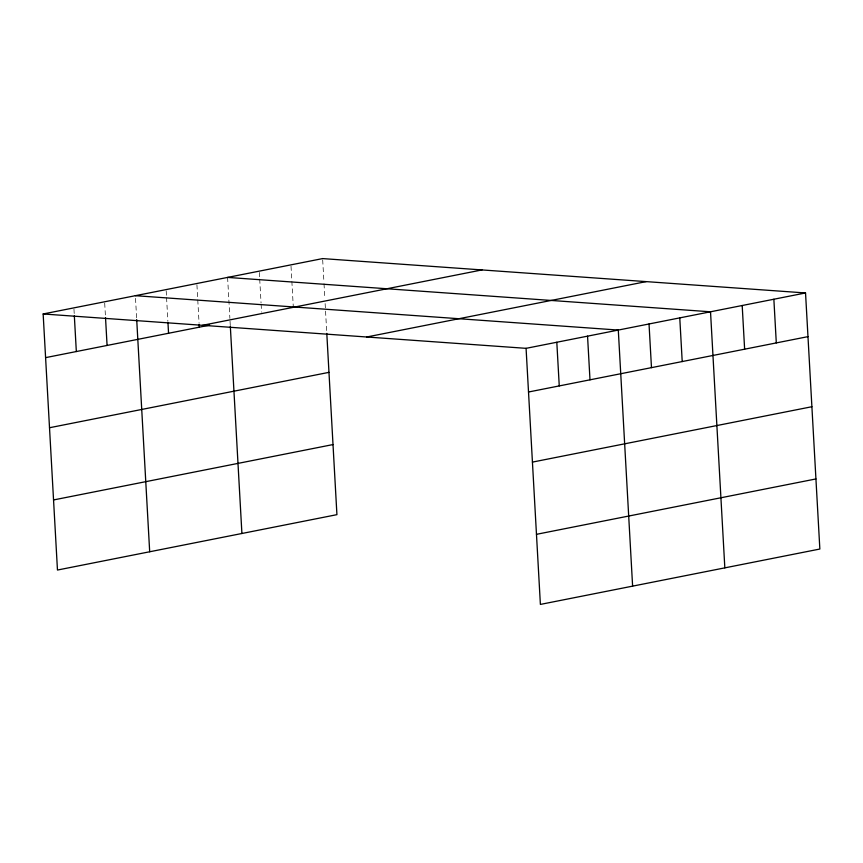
<?xml version="1.0" encoding="UTF-8"?>
<svg xmlns="http://www.w3.org/2000/svg" width="863" height="863" viewBox="0 0 863 863"><rect width="100%" height="100%" fill="white"/><g stroke="black" fill="none" stroke-linecap="round" stroke-linejoin="round"><path stroke-width="0.65" stroke-dasharray="4.32 3.24" d="M322.686 259.903L323.949 282.406M324.013 283.733L324.833 298.285M325.124 303.56L326.721 332.115M291.014 266.182L293.237 305.89M259.342 272.46L259.634 277.757M259.709 279.083L261.047 302.902M261.122 304.218L261.565 312.169M227.595 277.411L229.892 318.436M230.033 321.09L230.324 326.279M196.926 284.833L199.073 323.204M166.192 290.917L166.483 296.214M166.559 297.541L167.886 321.36M135.523 298.339L136.634 318.188M104.703 303.107L105.523 317.66M73.97 309.202L74.261 314.488"/><path stroke-width="1.29" d="M326.797 333.409L336.926 514.661L57.465 570.044L43.15 313.97L322.611 258.587L805.535 292.956L819.85 549.03L540.389 604.413L526.074 348.339L805.535 292.956M202.514 325.308L481.975 269.925M45.588 357.638L209.547 325.146M366.71 336.991L646.171 281.618M49.515 427.735L328.976 372.352M528.512 392.007L807.973 336.635M53.549 499.947L333.01 444.564M532.428 462.104L811.889 406.721M536.473 534.326L815.934 478.943M227.595 277.411L710.519 311.791L724.834 567.865M135.372 295.685L618.296 330.065L632.611 586.139M43.15 313.97L526.074 348.339M773.863 299.234L776.301 342.902M742.191 305.513L744.629 349.181M679.774 317.875L682.212 361.554M649.03 323.97L651.479 367.649M587.552 336.149L589.99 379.828M556.808 342.244L559.256 385.923M230.324 326.279L241.91 533.496M199.148 324.531L199.299 327.174M167.961 322.686L168.555 333.269M136.699 319.515L149.687 551.77M105.523 317.66L107.077 345.459M74.337 315.815L76.332 351.543"/></g></svg>
